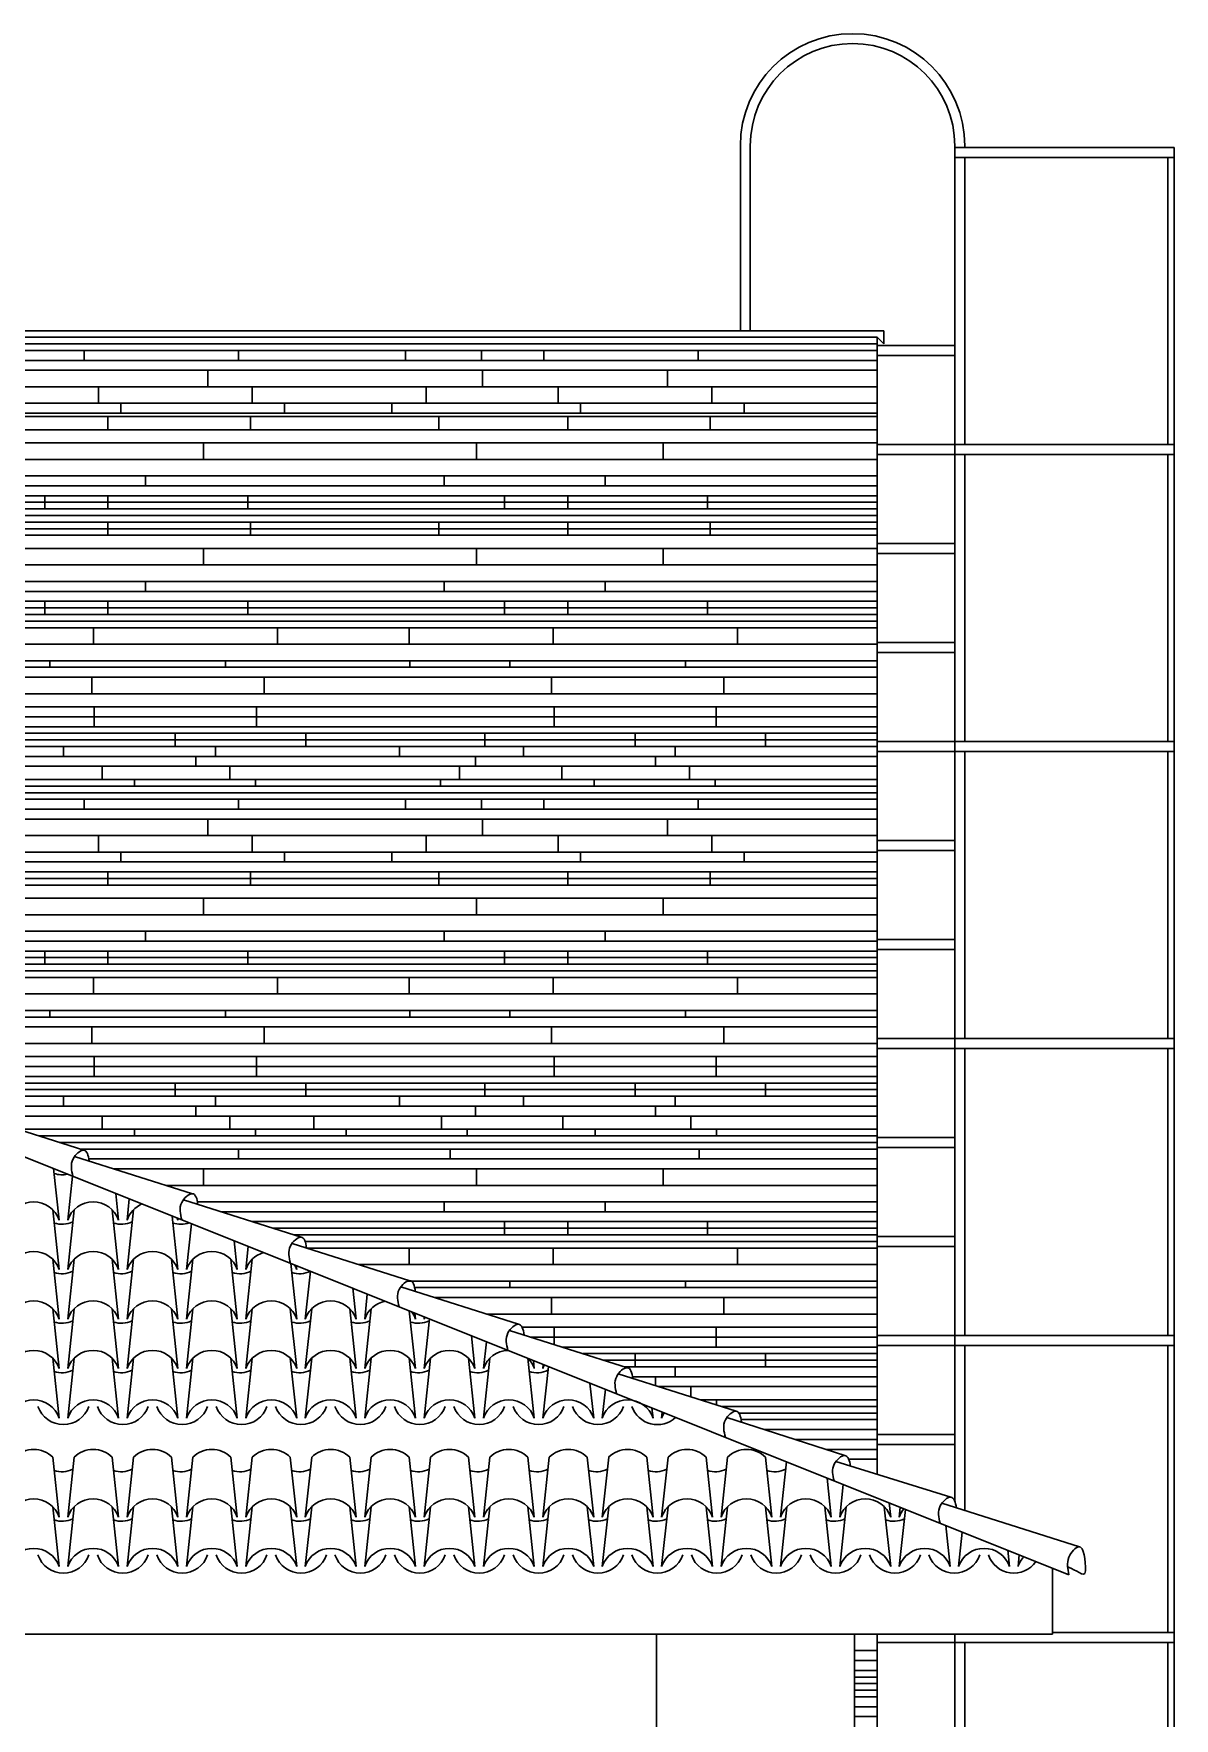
# Model space of a CAD drawing. Header units: millimetres. Extents: x -4228 to 27092, y -6721 to 984.
# Drawn here: x 25849 to 26195, y -2270 to -1760 of the extents above; entities that cross this region are included whole.
import ezdxf

# ---------------------------------------------------------------- set-up
doc = ezdxf.new("R2010")
doc.units = ezdxf.units.MM
doc.header["$LTSCALE"] = 50
for name, color, linetype in [('PAREDES3', 2, 'Continuous'), ('pedras', 2, 'Continuous'), ('PENA01', 3, 'Continuous'), ('PENA24', 24, 'Continuous'), ('PENA_01', 3, 'Continuous'), ('telhas', 3, 'Continuous')]:
    doc.layers.add(name, color=color, linetype=linetype)

msp = doc.modelspace()

# ---------------------------------------------------------------- linework, layer by layer
at = {"layer": 'PAREDES3', "color": 3, "linetype": 'Continuous', "lineweight": 30}
for p, q in [((25718.71, -1849.96), (26106.71, -1849.96)), ((25720.71, -1851.96), (26104.71, -1851.96)), ((26104.71, -1851.96), (26104.71, -2196.55)), ((26097.76, -2294.96), (26097.76, -2244.96)), ((26097.76, -2294.96), (26097.76, -2244.96)), ((26104.71, -2244.96), (26104.71, -2382.96))]:
    msp.add_line(p, q, dxfattribs=at)
at = {"layer": 'PAREDES3', "color": 7, "linetype": 'Continuous', "lineweight": 30}
for p, q in [((26157.76, -2244.96), (26157.76, -2224.96)), ((26157.76, -2244.96), (26157.76, -2226.96)), ((25552.76, -2244.96), (26157.76, -2244.96)), ((26037.76, -2244.96), (26037.76, -2882.46))]:
    msp.add_line(p, q, dxfattribs=at)
at = {"layer": 'pedras', "color": 53, "linetype": 'Continuous', "lineweight": 30}
for p, q in [((25720.71, -1851.96), (26104.71, -1851.96)), ((25720.71, -1853.96), (26104.71, -1853.96)), ((25720.71, -1855.96), (26104.71, -1855.96)), ((25864.33, -1858.96), (25864.33, -1855.96)), ((25911.1, -1858.96), (25911.1, -1855.96)), ((25961.77, -1858.96), (25961.77, -1855.96)), ((25984.77, -1858.96), (25984.77, -1855.96)), ((26003.64, -1858.96), (26003.64, -1855.96)), ((26050.42, -1858.96), (26050.42, -1855.96)), ((25720.71, -1858.96), (26104.71, -1858.96)), ((25720.71, -1861.96), (26104.71, -1861.96)), ((25901.8, -1866.96), (25901.8, -1861.96)), ((25985.03, -1866.96), (25985.03, -1861.96)), ((26041.11, -1866.96), (26041.11, -1861.96)), ((25720.71, -1866.96), (26104.71, -1866.96)), ((25868.72, -1871.96), (25868.72, -1866.96)), ((25915.24, -1871.96), (25915.24, -1866.96)), ((25967.98, -1871.96), (25967.98, -1866.96)), ((26008.03, -1871.96), (26008.03, -1866.96)), ((26054.55, -1871.96), (26054.55, -1866.96)), ((25720.71, -1871.96), (26104.71, -1871.96)), ((25875.44, -1874.96), (25875.44, -1871.96)), ((25925.06, -1874.96), (25925.06, -1871.96)), ((25957.64, -1874.96), (25957.64, -1871.96)), ((26014.75, -1874.96), (26014.75, -1871.96)), ((26064.37, -1874.96), (26064.37, -1871.96)), ((25720.71, -1874.96), (26104.71, -1874.96)), ((25720.71, -1875.96), (26104.71, -1875.96)), ((25871.56, -1879.96), (25871.56, -1875.96)), ((25914.72, -1879.96), (25914.72, -1875.96)), ((25971.85, -1879.96), (25971.85, -1875.96)), ((26010.88, -1879.96), (26010.88, -1875.96)), ((26054.03, -1879.96), (26054.03, -1875.96)), ((25720.71, -1879.96), (26104.71, -1879.96)), ((25720.71, -1883.96), (26104.71, -1883.96)), ((25900.51, -1888.96), (25900.51, -1883.96)), ((25983.22, -1888.96), (25983.22, -1883.96)), ((26039.82, -1888.96), (26039.82, -1883.96)), ((25720.71, -1888.96), (26104.71, -1888.96)), ((25720.71, -1893.96), (26104.71, -1893.96)), ((25720.71, -1896.96), (26104.71, -1896.96)), ((25882.94, -1896.96), (25882.94, -1893.96)), ((25973.4, -1896.96), (25973.4, -1893.96)), ((26022.25, -1896.96), (26022.25, -1893.96)), ((25720.71, -1899.96), (26104.71, -1899.96)), ((25720.71, -1901.96), (26104.71, -1901.96)), ((25720.71, -1903.96), (26104.71, -1903.96)), ((25852.44, -1903.96), (25852.44, -1899.96)), ((25871.56, -1903.96), (25871.56, -1899.96)), ((25913.95, -1903.96), (25913.95, -1899.96)), ((25991.75, -1903.96), (25991.75, -1899.96)), ((26010.88, -1903.96), (26010.88, -1899.96)), ((26053.26, -1903.96), (26053.26, -1899.96)), ((25720.71, -1905.96), (26104.71, -1905.96)), ((25720.71, -1907.96), (26104.71, -1907.96)), ((25720.71, -1907.96), (26104.71, -1907.96)), ((25871.56, -1911.96), (25871.56, -1907.96)), ((25914.72, -1911.96), (25914.72, -1907.96)), ((25971.85, -1911.96), (25971.85, -1907.96)), ((26010.88, -1911.96), (26010.88, -1907.96)), ((26054.03, -1911.96), (26054.03, -1907.96)), ((25720.71, -1909.96), (26104.71, -1909.96)), ((25720.71, -1911.96), (26104.71, -1911.96)), ((25720.71, -1915.96), (26104.71, -1915.96)), ((25900.51, -1920.96), (25900.51, -1915.96)), ((25983.22, -1920.96), (25983.22, -1915.96)), ((26039.82, -1920.96), (26039.82, -1915.96)), ((25720.71, -1920.96), (26104.71, -1920.96)), ((25720.71, -1925.96), (26104.71, -1925.96)), ((25720.71, -1928.96), (26104.71, -1928.96)), ((25882.94, -1928.96), (25882.94, -1925.96)), ((25973.4, -1928.96), (25973.4, -1925.96)), ((26022.25, -1928.96), (26022.25, -1925.96)), ((25720.71, -1931.96), (26104.71, -1931.96)), ((25720.71, -1933.96), (26104.71, -1933.96)), ((25852.44, -1935.96), (25852.44, -1931.96)), ((25871.56, -1935.96), (25871.56, -1931.96)), ((25913.95, -1935.96), (25913.95, -1931.96)), ((25991.75, -1935.96), (25991.75, -1931.96)), ((26010.88, -1935.96), (26010.88, -1931.96)), ((26053.26, -1935.96), (26053.26, -1931.96)), ((25720.71, -1935.96), (26104.71, -1935.96)), ((25720.71, -1937.96), (26104.71, -1937.96)), ((25720.71, -1939.96), (26104.71, -1939.96)), ((25720.71, -1944.96), (26104.71, -1944.96)), ((25867.17, -1944.96), (25867.17, -1939.96)), ((25922.99, -1944.96), (25922.99, -1939.96)), ((25962.81, -1944.96), (25962.81, -1939.96)), ((26006.48, -1944.96), (26006.48, -1939.96)), ((26062.3, -1944.96), (26062.3, -1939.96)), ((25720.71, -1949.96), (26104.71, -1949.96)), ((25853.99, -1951.96), (25853.99, -1949.96)), ((25907.23, -1951.96), (25907.23, -1949.96)), ((25963.06, -1951.96), (25963.06, -1949.96)), ((25993.3, -1951.96), (25993.3, -1949.96)), ((26046.54, -1951.96), (26046.54, -1949.96)), ((25720.71, -1951.96), (26104.71, -1951.96)), ((25720.71, -1954.96), (26104.71, -1954.96)), ((25866.65, -1959.96), (25866.65, -1954.96)), ((25918.86, -1959.96), (25918.86, -1954.96)), ((26005.97, -1959.96), (26005.97, -1954.96)), ((26058.17, -1959.96), (26058.17, -1954.96)), ((25720.71, -1959.96), (26104.71, -1959.96)), ((25720.71, -1963.96), (26104.71, -1963.96)), ((25867.43, -1969.96), (25867.43, -1963.96)), ((25916.53, -1969.96), (25916.53, -1963.96)), ((26006.74, -1969.96), (26006.74, -1963.96)), ((26055.84, -1969.96), (26055.84, -1963.96)), ((25720.71, -1966.96), (26104.71, -1966.96)), ((25720.71, -1969.96), (26104.71, -1969.96)), ((25720.71, -1971.96), (26104.71, -1971.96)), ((25720.71, -1973.96), (26104.71, -1973.96)), ((25891.98, -1975.96), (25891.98, -1971.96)), ((25931.52, -1975.96), (25931.52, -1971.96)), ((25985.81, -1975.96), (25985.81, -1971.96)), ((26031.29, -1975.96), (26031.29, -1971.96)), ((26070.83, -1975.96), (26070.83, -1971.96)), ((25720.71, -1975.96), (26104.71, -1975.96)), ((25720.71, -1978.96), (26104.71, -1978.96)), ((25858.13, -1978.96), (25858.13, -1975.96)), ((25898.18, -1981.96), (25898.18, -1978.96)), ((25904.13, -1978.96), (25904.13, -1975.96)), ((25959.96, -1978.96), (25959.96, -1975.96)), ((25982.96, -1981.96), (25982.96, -1978.96)), ((25997.44, -1978.96), (25997.44, -1975.96)), ((26037.49, -1981.96), (26037.49, -1978.96)), ((26043.44, -1978.96), (26043.44, -1975.96)), ((25720.71, -1981.96), (26104.71, -1981.96)), ((25869.76, -1985.96), (25869.76, -1981.96)), ((25908.52, -1985.96), (25908.52, -1981.96)), ((25978.05, -1985.96), (25978.05, -1981.96)), ((26009.07, -1985.96), (26009.07, -1981.96)), ((26047.83, -1985.96), (26047.83, -1981.96)), ((25720.71, -1985.96), (26104.71, -1985.96)), ((25720.71, -1987.96), (26104.71, -1987.96)), ((25720.71, -1989.96), (26104.71, -1989.96)), ((25879.58, -1987.96), (25879.58, -1985.96)), ((25916.27, -1987.96), (25916.27, -1985.96)), ((25972.37, -1987.96), (25972.37, -1985.96)), ((26018.89, -1987.96), (26018.89, -1985.96)), ((26055.59, -1987.96), (26055.59, -1985.96)), ((25720.71, -1991.96), (26104.71, -1991.96)), ((25720.71, -1994.96), (26104.71, -1994.96)), ((25864.33, -1994.96), (25864.33, -1991.96)), ((25911.1, -1994.96), (25911.1, -1991.96)), ((25961.77, -1994.96), (25961.77, -1991.96)), ((25984.77, -1994.96), (25984.77, -1991.96)), ((26003.64, -1994.96), (26003.64, -1991.96)), ((26050.42, -1994.96), (26050.42, -1991.96)), ((25720.71, -1997.96), (26104.71, -1997.96)), ((25901.8, -2002.96), (25901.8, -1997.96)), ((25985.03, -2002.96), (25985.03, -1997.96)), ((26041.11, -2002.96), (26041.11, -1997.96)), ((25720.71, -2002.96), (26104.71, -2002.96)), ((25868.72, -2007.96), (25868.72, -2002.96)), ((25915.24, -2007.96), (25915.24, -2002.96)), ((25967.98, -2007.96), (25967.98, -2002.96)), ((26008.03, -2007.96), (26008.03, -2002.96)), ((26054.55, -2007.96), (26054.55, -2002.96)), ((25720.71, -2007.96), (26104.71, -2007.96)), ((25720.71, -2010.96), (26104.71, -2010.96)), ((25875.44, -2010.96), (25875.44, -2007.96)), ((25925.06, -2010.96), (25925.06, -2007.96)), ((25957.64, -2010.96), (25957.64, -2007.96)), ((26014.75, -2010.96), (26014.75, -2007.96)), ((26064.37, -2010.96), (26064.37, -2007.96)), ((25720.71, -2013.96), (26104.71, -2013.96)), ((25720.71, -2015.96), (26104.71, -2015.96)), ((25871.56, -2017.96), (25871.56, -2013.96)), ((25914.72, -2017.96), (25914.72, -2013.96)), ((25971.85, -2017.96), (25971.85, -2013.96)), ((26010.88, -2017.96), (26010.88, -2013.96)), ((26054.03, -2017.96), (26054.03, -2013.96)), ((25720.71, -2017.96), (26104.71, -2017.96)), ((25720.71, -2021.96), (26104.71, -2021.96)), ((25900.51, -2026.96), (25900.51, -2021.96)), ((25983.22, -2026.96), (25983.22, -2021.96)), ((26039.82, -2026.96), (26039.82, -2021.96)), ((25720.71, -2026.96), (26104.71, -2026.96)), ((25720.71, -2031.96), (26104.71, -2031.96)), ((25720.71, -2034.96), (26104.71, -2034.96)), ((25882.94, -2034.96), (25882.94, -2031.96)), ((25973.4, -2034.96), (25973.4, -2031.96)), ((26022.25, -2034.96), (26022.25, -2031.96)), ((25720.71, -2037.96), (26104.71, -2037.96)), ((25720.71, -2039.96), (26104.71, -2039.96)), ((25720.96, -2041.96), (26104.71, -2041.96)), ((25852.44, -2041.96), (25852.44, -2037.96)), ((25871.56, -2041.96), (25871.56, -2037.96)), ((25913.95, -2041.96), (25913.95, -2037.96)), ((25991.75, -2041.96), (25991.75, -2037.96)), ((26010.88, -2041.96), (26010.88, -2037.96)), ((26053.26, -2041.96), (26053.26, -2037.96)), ((25727.27, -2043.96), (26104.71, -2043.96)), ((25733.12, -2045.96), (26104.71, -2045.96)), ((25867.17, -2050.96), (25867.17, -2045.96)), ((25922.99, -2050.96), (25922.99, -2045.96)), ((25962.81, -2050.96), (25962.81, -2045.96)), ((26006.48, -2050.96), (26006.48, -2045.96)), ((26062.3, -2050.96), (26062.3, -2045.96)), ((25740.71, -2050.96), (26104.71, -2050.96)), ((25756.5, -2055.96), (26104.71, -2055.96)), ((25853.99, -2057.96), (25853.99, -2055.96)), ((25907.23, -2057.96), (25907.23, -2055.96)), ((25963.06, -2057.96), (25963.06, -2055.96)), ((25993.3, -2057.96), (25993.3, -2055.96)), ((26046.54, -2057.96), (26046.54, -2055.96)), ((25762.81, -2057.96), (26104.71, -2057.96)), ((25766.85, -2060.96), (26104.71, -2060.96)), ((25866.65, -2065.96), (25866.65, -2060.96)), ((25918.86, -2065.96), (25918.86, -2060.96)), ((26005.97, -2065.96), (26005.97, -2060.96)), ((26058.17, -2065.96), (26058.17, -2060.96)), ((25779.41, -2065.96), (26104.71, -2065.96)), ((25792.04, -2069.96), (26104.71, -2069.96)), ((25867.43, -2075.96), (25867.43, -2069.96)), ((25916.53, -2075.96), (25916.53, -2069.96)), ((26006.74, -2075.96), (26006.74, -2069.96)), ((26055.84, -2075.96), (26055.84, -2069.96)), ((25799.43, -2072.96), (26104.71, -2072.96)), ((25802.32, -2075.96), (26104.71, -2075.96)), ((25808.63, -2077.96), (26104.71, -2077.96)), ((25814.95, -2079.96), (26104.71, -2079.96)), ((25821.26, -2081.96), (26104.71, -2081.96)), ((25858.13, -2084.96), (25858.13, -2081.96)), ((25891.98, -2081.96), (25891.98, -2077.96)), ((25904.13, -2084.96), (25904.13, -2081.96)), ((25931.52, -2081.96), (25931.52, -2077.96)), ((25959.96, -2084.96), (25959.96, -2081.96)), ((25985.81, -2081.96), (25985.81, -2077.96)), ((25997.44, -2084.96), (25997.44, -2081.96)), ((26031.29, -2081.96), (26031.29, -2077.96)), ((26043.44, -2084.96), (26043.44, -2081.96)), ((26070.83, -2081.96), (26070.83, -2077.96)), ((25830.73, -2084.96), (26104.71, -2084.96)), ((25898.18, -2087.96), (25898.18, -2084.96)), ((25982.96, -2087.96), (25982.96, -2084.96)), ((26037.49, -2087.96), (26037.49, -2084.96)), ((25832.86, -2087.96), (26104.71, -2087.96)), ((25844.17, -2091.96), (26104.71, -2091.96)), ((25869.76, -2091.96), (25869.76, -2087.96)), ((25879.58, -2093.96), (25879.58, -2091.96)), ((25908.52, -2091.96), (25908.52, -2087.96)), ((25916.27, -2093.96), (25916.27, -2091.96)), ((25933.91, -2091.96), (25933.91, -2087.96)), ((25943.73, -2093.96), (25943.73, -2091.96)), ((25972.68, -2091.96), (25972.68, -2087.96)), ((25980.43, -2093.96), (25980.43, -2091.96)), ((26009.41, -2091.96), (26009.41, -2087.96)), ((26019.23, -2093.96), (26019.23, -2091.96)), ((26048.17, -2091.96), (26048.17, -2087.96)), ((26055.93, -2093.96), (26055.93, -2091.96)), ((25850.49, -2093.96), (26104.71, -2093.96)), ((25856.8, -2095.96), (26104.71, -2095.96)), ((25863.11, -2097.96), (26104.71, -2097.96)), ((25911.1, -2100.96), (25911.1, -2097.96)), ((25975.26, -2100.96), (25975.26, -2097.96)), ((26050.76, -2100.96), (26050.76, -2097.96)), ((25865.78, -2100.96), (26104.71, -2100.96)), ((25873.4, -2103.96), (26104.71, -2103.96)), ((25900.51, -2108.96), (25900.51, -2103.96)), ((25983.22, -2108.96), (25983.22, -2103.96)), ((26039.82, -2108.96), (26039.82, -2103.96)), ((25889.18, -2108.96), (26104.71, -2108.96)), ((25898.7, -2113.96), (26104.71, -2113.96)), ((25905.78, -2116.96), (26104.71, -2116.96)), ((25973.4, -2116.96), (25973.4, -2113.96)), ((26022.25, -2116.96), (26022.25, -2113.96)), ((25915.25, -2119.96), (26104.71, -2119.96)), ((25921.56, -2121.96), (26104.71, -2121.96)), ((25991.75, -2123.96), (25991.75, -2119.96)), ((26010.88, -2123.96), (26010.88, -2119.96)), ((26053.26, -2123.96), (26053.26, -2119.96)), ((25927.88, -2123.96), (26104.71, -2123.96)), ((25931.34, -2125.96), (26104.71, -2125.96)), ((25931.85, -2127.96), (26104.71, -2127.96)), ((25962.81, -2132.96), (25962.81, -2127.96)), ((26006.48, -2132.96), (26006.48, -2127.96)), ((26062.3, -2132.96), (26062.3, -2127.96)), ((25947.63, -2132.96), (26104.71, -2132.96)), ((25962.4, -2137.96), (26104.71, -2137.96)), ((25993.3, -2139.96), (25993.3, -2137.96)), ((26046.54, -2139.96), (26046.54, -2137.96)), ((25964.52, -2139.96), (26104.71, -2139.96)), ((25970.54, -2142.96), (26104.71, -2142.96)), ((26005.97, -2147.96), (26005.97, -2142.96)), ((26058.17, -2147.96), (26058.17, -2142.96)), ((25986.33, -2147.96), (26104.71, -2147.96)), ((25997.08, -2151.96), (26104.71, -2151.96)), ((26006.74, -2157.17), (26006.74, -2151.96)), ((26055.84, -2157.96), (26055.84, -2151.96)), ((25999.77, -2154.96), (26104.71, -2154.96)), ((26009.24, -2157.96), (26104.71, -2157.96)), ((26015.55, -2159.96), (26104.71, -2159.96)), ((26021.87, -2161.96), (26104.71, -2161.96)), ((26028.18, -2163.96), (26104.71, -2163.96)), ((26031.29, -2163.96), (26031.29, -2159.96)), ((26043.44, -2166.96), (26043.44, -2163.96)), ((26070.83, -2163.96), (26070.83, -2159.96)), ((26030.53, -2166.96), (26104.71, -2166.96)), ((26037.49, -2169.66), (26037.49, -2166.96)), ((26038.46, -2169.96), (26104.71, -2169.96)), ((26048.17, -2173.04), (26048.17, -2169.96)), ((26051.09, -2173.96), (26104.71, -2173.96)), ((26055.93, -2175.49), (26055.93, -2173.96)), ((26057.41, -2175.96), (26104.71, -2175.96)), ((26062.77, -2177.96), (26104.71, -2177.96)), ((26063.45, -2179.96), (26104.71, -2179.96)), ((26070.61, -2182.96), (26104.71, -2182.96)), ((26079.88, -2185.96), (26104.71, -2185.96)), ((26089.16, -2188.96), (26104.71, -2188.96)), ((26096.08, -2191.96), (26104.71, -2191.96)), ((26097.76, -2249.96), (26104.71, -2249.96)), ((26097.76, -2252.96), (26104.71, -2252.96)), ((26097.76, -2255.96), (26104.71, -2255.96)), ((26097.76, -2257.96), (26104.71, -2257.96)), ((26097.76, -2259.96), (26104.71, -2259.96)), ((26097.76, -2261.96), (26104.71, -2261.96)), ((26097.76, -2263.96), (26104.71, -2263.96)), ((26097.76, -2266.96), (26104.71, -2266.96)), ((26097.76, -2269.96), (26104.71, -2269.96))]:
    msp.add_line(p, q, dxfattribs=at)
at = {"layer": 'PENA01', "color": 3, "linetype": 'Continuous', "lineweight": 30}
for p, q in [((26104.71, -1851.96), (26104.71, -2196.55)), ((26104.71, -2244.96), (26104.71, -2382.96))]:
    msp.add_line(p, q, dxfattribs=at)
at = {"layer": 'PENA24', "color": 3, "linetype": 'Continuous', "lineweight": 30}
msp.add_line((26162.76, -2226.96), (25710.26, -2045.96), dxfattribs=at)
at = {"layer": 'PENA24', "color": 3, "lineweight": 30}
for p, q in [((26162.76, -2226.96), (25767.76, -2068.96)), ((25855.09, -2103.9), (25856.76, -2119.46)), ((25860.78, -2106.17), (25859.36, -2119.46)), ((25873.9, -2111.42), (25874.76, -2119.46)), ((25878.04, -2113.08), (25877.36, -2119.46)), ((25854.82, -2116.35), (25856.76, -2134.46)), ((25861.3, -2116.35), (25859.36, -2134.46)), ((25872.82, -2116.35), (25874.76, -2134.46)), ((25879.3, -2116.35), (25877.36, -2134.46)), ((25891.03, -2118.27), (25892.76, -2134.46)), ((25892.7, -2118.94), (25892.76, -2119.46)), ((25896.84, -2120.6), (25895.36, -2134.46)), ((25909.83, -2125.79), (25910.76, -2134.46)), ((25914.1, -2127.5), (25913.36, -2134.46)), ((25854.82, -2131.35), (25856.76, -2149.46)), ((25861.3, -2131.35), (25859.36, -2149.46)), ((25872.82, -2131.35), (25874.76, -2149.46)), ((25879.3, -2131.35), (25877.36, -2149.46)), ((25890.82, -2131.35), (25892.76, -2149.46)), ((25897.3, -2131.35), (25895.36, -2149.46)), ((25908.82, -2131.35), (25910.76, -2149.46)), ((25915.3, -2131.35), (25913.36, -2149.46)), ((25926.96, -2132.64), (25928.76, -2149.46)), ((25928.64, -2133.31), (25928.76, -2134.46)), ((25931.36, -2134.4), (25931.36, -2134.46)), ((25932.9, -2135.01), (25931.36, -2149.46)), ((25945.76, -2140.16), (25946.76, -2149.46)), ((25950.16, -2141.93), (25949.36, -2149.46)), ((25854.82, -2146.35), (25856.76, -2164.46)), ((25861.3, -2146.35), (25859.36, -2164.46)), ((25872.82, -2146.35), (25874.76, -2164.46)), ((25879.3, -2146.35), (25877.36, -2164.46)), ((25890.82, -2146.35), (25892.76, -2164.46)), ((25897.3, -2146.35), (25895.36, -2164.46)), ((25908.82, -2146.35), (25910.76, -2164.46)), ((25915.3, -2146.35), (25913.36, -2164.46)), ((25926.82, -2146.35), (25928.76, -2164.46)), ((25933.3, -2146.35), (25931.36, -2164.46)), ((25944.82, -2146.35), (25946.76, -2164.46)), ((25951.3, -2146.35), (25949.36, -2164.46)), ((25962.89, -2147.02), (25964.76, -2164.46)), ((25964.57, -2147.69), (25964.76, -2149.46)), ((25967.43, -2148.83), (25967.36, -2149.46)), ((25968.96, -2149.45), (25967.36, -2164.46)), ((25981.7, -2154.54), (25982.76, -2164.46)), ((25986.23, -2156.35), (25985.36, -2164.46)), ((25854.82, -2161.35), (25856.76, -2179.46)), ((25861.3, -2161.35), (25859.36, -2179.46)), ((25872.82, -2161.35), (25874.76, -2179.46)), ((25879.3, -2161.35), (25877.36, -2179.46)), ((25890.82, -2161.35), (25892.76, -2179.46)), ((25897.3, -2161.35), (25895.36, -2179.46)), ((25908.82, -2161.35), (25910.76, -2179.46)), ((25915.3, -2161.35), (25913.36, -2179.46)), ((25926.82, -2161.35), (25928.76, -2179.46)), ((25933.3, -2161.35), (25931.36, -2179.46)), ((25944.82, -2161.35), (25946.76, -2179.46)), ((25951.3, -2161.35), (25949.36, -2179.46)), ((25962.82, -2161.35), (25964.76, -2179.46)), ((25969.3, -2161.35), (25967.36, -2179.46)), ((25980.82, -2161.35), (25982.76, -2179.46)), ((25987.3, -2161.35), (25985.36, -2179.46)), ((25998.82, -2161.35), (26000.76, -2179.46)), ((26000.5, -2162.06), (26000.76, -2164.46)), ((26003.49, -2163.25), (26003.36, -2164.46)), ((26005.03, -2163.87), (26003.36, -2179.46)), ((26017.63, -2168.91), (26018.76, -2179.46)), ((26022.29, -2170.77), (26021.36, -2179.46)), ((26036.43, -2176.43), (26036.76, -2179.46)), ((26039.55, -2177.68), (26039.36, -2179.46)), ((25854.82, -2191.35), (25856.76, -2209.46)), ((25861.3, -2191.35), (25859.36, -2209.46)), ((25872.82, -2191.35), (25874.76, -2209.46)), ((25879.3, -2191.35), (25877.36, -2209.46)), ((25890.82, -2191.35), (25892.76, -2209.46)), ((25897.3, -2191.35), (25895.36, -2209.46)), ((25908.82, -2191.35), (25910.76, -2209.46)), ((25915.3, -2191.35), (25913.36, -2209.46)), ((25926.82, -2191.35), (25928.76, -2209.46)), ((25933.3, -2191.35), (25931.36, -2209.46)), ((25944.82, -2191.35), (25946.76, -2209.46)), ((25951.3, -2191.35), (25949.36, -2209.46)), ((25962.82, -2191.35), (25964.76, -2209.46)), ((25969.3, -2191.35), (25967.36, -2209.46)), ((25980.82, -2191.35), (25982.76, -2209.46)), ((25987.3, -2191.35), (25985.36, -2209.46)), ((25998.82, -2191.35), (26000.76, -2209.46)), ((26005.3, -2191.35), (26003.36, -2209.46)), ((26016.82, -2191.35), (26018.76, -2209.46)), ((26023.3, -2191.35), (26021.36, -2209.46)), ((26034.82, -2191.35), (26036.76, -2209.46)), ((26041.3, -2191.35), (26039.36, -2209.46)), ((26052.82, -2191.35), (26054.76, -2209.46)), ((26059.3, -2191.35), (26057.36, -2209.46)), ((26070.82, -2191.35), (26072.76, -2209.46)), ((26077.15, -2192.72), (26075.36, -2209.46)), ((26089.5, -2197.66), (26090.76, -2209.46)), ((26094.41, -2199.62), (26093.36, -2209.46)), ((26108.3, -2205.18), (26108.76, -2209.46)), ((25854.82, -2206.35), (25856.76, -2224.46)), ((25861.3, -2206.35), (25859.36, -2224.46)), ((25872.82, -2206.35), (25874.76, -2224.46)), ((25879.3, -2206.35), (25877.36, -2224.46)), ((25890.82, -2206.35), (25892.76, -2224.46)), ((25897.3, -2206.35), (25895.36, -2224.46)), ((25908.82, -2206.35), (25910.76, -2224.46)), ((25915.3, -2206.35), (25913.36, -2224.46)), ((25926.82, -2206.35), (25928.76, -2224.46)), ((25933.3, -2206.35), (25931.36, -2224.46)), ((25944.82, -2206.35), (25946.76, -2224.46)), ((25951.3, -2206.35), (25949.36, -2224.46)), ((25962.82, -2206.35), (25964.76, -2224.46)), ((25969.3, -2206.35), (25967.36, -2224.46)), ((25980.82, -2206.35), (25982.76, -2224.46)), ((25987.3, -2206.35), (25985.36, -2224.46)), ((25998.82, -2206.35), (26000.76, -2224.46)), ((26005.3, -2206.35), (26003.36, -2224.46)), ((26016.82, -2206.35), (26018.76, -2224.46)), ((26023.3, -2206.35), (26021.36, -2224.46)), ((26034.82, -2206.35), (26036.76, -2224.46)), ((26041.3, -2206.35), (26039.36, -2224.46)), ((26052.82, -2206.35), (26054.76, -2224.46)), ((26059.3, -2206.35), (26057.36, -2224.46)), ((26070.82, -2206.35), (26072.76, -2224.46)), ((26077.3, -2206.35), (26075.36, -2224.46)), ((26088.82, -2206.35), (26090.76, -2224.46)), ((26095.3, -2206.35), (26093.36, -2224.46)), ((26106.82, -2206.35), (26108.76, -2224.46)), ((26111.67, -2206.53), (26111.36, -2209.46)), ((26113.21, -2207.14), (26111.36, -2224.46)), ((26125.43, -2212.03), (26126.76, -2224.46)), ((26130.47, -2214.05), (26129.36, -2224.46)), ((26144.23, -2219.55), (26144.76, -2224.46)), ((26147.73, -2220.95), (26147.36, -2224.46))]:
    msp.add_line(p, q, dxfattribs=at)
for centre, radius, start, end in [((25857.63, -2098.32), 7.44, 251.3114, 282.8662), ((25849.06, -2122.1), 8.14, 18.9246, 161.0754), ((25867.06, -2122.1), 8.14, 18.9246, 161.0754), ((25885.06, -2122.1), 8.14, 113.0064, 161.0754), ((25857.63, -2113.32), 7.44, 251.3114, 296.0766), ((25875.63, -2113.32), 7.44, 251.3114, 296.0766), ((25893.63, -2113.32), 7.44, 251.3114, 289.8167), ((25893.63, -2113.32), 7.44, 251.3114, 289.8167), ((25885.06, -2122.1), 8.14, 18.9246, 23.3908), ((25849.06, -2137.1), 8.14, 18.9246, 161.0754), ((25867.06, -2137.1), 8.14, 18.9246, 161.0754), ((25885.06, -2137.1), 8.14, 18.9246, 161.0754), ((25903.06, -2137.1), 8.14, 18.9246, 161.0754), ((25921.06, -2137.1), 8.14, 107.1287, 161.0754), ((25921.06, -2137.1), 8.14, 18.9246, 29.2685), ((25857.63, -2128.32), 7.44, 251.3114, 296.0766), ((25875.63, -2128.32), 7.44, 251.3114, 296.0766), ((25893.63, -2128.32), 7.44, 251.3114, 296.0766), ((25893.63, -2128.32), 7.44, 251.3114, 296.0766), ((25911.63, -2128.32), 7.44, 251.3114, 296.0766), ((25911.63, -2128.32), 7.44, 251.3114, 296.0766), ((25929.63, -2128.32), 7.44, 251.3114, 296.0766), ((25929.63, -2128.32), 7.44, 251.3114, 296.0766), ((25939.06, -2137.1), 8.14, 160.6828, 161.0754), ((25849.06, -2152.1), 8.14, 18.9246, 161.0754), ((25867.06, -2152.1), 8.14, 18.9246, 161.0754), ((25885.06, -2152.1), 8.14, 18.9246, 161.0754), ((25903.06, -2152.1), 8.14, 18.9246, 161.0754), ((25921.06, -2152.1), 8.14, 18.9246, 161.0754), ((25939.06, -2152.1), 8.14, 18.9246, 161.0754), ((25957.06, -2152.1), 8.14, 100.3816, 161.0754), ((25957.06, -2152.1), 8.14, 18.9246, 36.0156), ((25975.06, -2152.1), 8.14, 156.7607, 161.0754), ((25857.63, -2143.32), 7.44, 251.3114, 296.0766), ((25875.63, -2143.32), 7.44, 251.3114, 296.0766), ((25893.63, -2143.32), 7.44, 251.3114, 296.0766), ((25893.63, -2143.32), 7.44, 251.3114, 296.0766), ((25911.63, -2143.32), 7.44, 251.3114, 296.0766), ((25911.63, -2143.32), 7.44, 251.3114, 296.0766), ((25929.63, -2143.32), 7.44, 251.3114, 296.0766), ((25929.63, -2143.32), 7.44, 251.3114, 296.0766), ((25947.63, -2143.32), 7.44, 251.3114, 296.0766), ((25947.63, -2143.32), 7.44, 251.3114, 296.0766), ((25965.63, -2143.32), 7.44, 251.3114, 296.0766), ((25965.63, -2143.32), 7.44, 251.3114, 296.0766), ((25849.06, -2167.1), 8.14, 18.9246, 161.0754), ((25867.06, -2167.1), 8.14, 18.9246, 161.0754), ((25885.06, -2167.1), 8.14, 18.9246, 161.0754), ((25903.06, -2167.1), 8.14, 18.9246, 161.0754), ((25921.06, -2167.1), 8.14, 18.9246, 161.0754), ((25939.06, -2167.1), 8.14, 18.9246, 161.0754), ((25957.06, -2167.1), 8.14, 18.9246, 161.0754), ((25975.06, -2167.1), 8.14, 18.9246, 161.0754), ((25993.06, -2167.1), 8.14, 92.0228, 161.0754), ((25993.06, -2167.1), 8.14, 18.9246, 44.9328), ((26011.06, -2167.1), 8.14, 152.8318, 161.0754), ((25857.63, -2158.32), 7.44, 251.3114, 296.0766), ((25875.63, -2158.32), 7.44, 251.3114, 296.0766), ((25893.63, -2158.32), 7.44, 251.3114, 296.0766), ((25893.63, -2158.32), 7.44, 251.3114, 296.0766), ((25911.63, -2158.32), 7.44, 251.3114, 296.0766), ((25911.63, -2158.32), 7.44, 251.3114, 296.0766), ((25929.63, -2158.32), 7.44, 251.3114, 296.0766), ((25929.63, -2158.32), 7.44, 251.3114, 296.0766), ((25947.63, -2158.32), 7.44, 251.3114, 296.0766), ((25947.63, -2158.32), 7.44, 251.3114, 296.0766), ((25965.63, -2158.32), 7.44, 251.3114, 296.0766), ((25965.63, -2158.32), 7.44, 251.3114, 296.0766), ((25983.63, -2158.32), 7.44, 251.3114, 296.0766), ((25983.63, -2158.32), 7.44, 251.3114, 296.0766), ((26001.63, -2158.32), 7.44, 251.3114, 296.0766), ((25849.06, -2182.1), 8.14, 18.9246, 161.0754), ((25867.06, -2182.1), 8.14, 18.9246, 161.0754), ((25885.06, -2182.1), 8.14, 18.9246, 161.0754), ((25903.06, -2182.1), 8.14, 18.9246, 161.0754), ((25921.06, -2182.1), 8.14, 18.9246, 161.0754), ((25939.06, -2182.1), 8.14, 18.9246, 161.0754), ((25957.06, -2182.1), 8.14, 18.9246, 161.0754), ((25975.06, -2182.1), 8.14, 18.9246, 161.0754), ((25993.06, -2182.1), 8.14, 18.9246, 161.0754), ((26011.06, -2182.1), 8.14, 18.9246, 161.0754), ((26029.06, -2182.1), 8.14, 18.9246, 161.0754), ((25858.06, -2173.32), 8.14, 198.9246, 341.0754), ((25876.06, -2173.32), 8.14, 198.9246, 341.0754), ((25894.06, -2173.32), 8.14, 198.9246, 341.0754), ((25912.06, -2173.32), 8.14, 198.9246, 341.0754), ((25930.06, -2173.32), 8.14, 198.9246, 341.0754), ((25948.06, -2173.32), 8.14, 198.9246, 341.0754), ((25966.06, -2173.32), 8.14, 198.9246, 341.0754), ((25984.06, -2173.32), 8.14, 198.9246, 341.0754), ((26002.06, -2173.32), 8.14, 198.9246, 341.0754), ((26020.06, -2173.32), 8.14, 198.9246, 341.0754), ((26038.06, -2173.32), 8.14, 198.9246, 312.8022), ((26047.06, -2182.1), 8.14, 148.8773, 161.0754), ((25849.06, -2197.1), 8.14, 44.9328, 135.0672), ((25867.06, -2197.1), 8.14, 44.9328, 135.0672), ((25885.06, -2197.1), 8.14, 44.9328, 135.0672), ((25903.06, -2197.1), 8.14, 44.9328, 135.0672), ((25921.06, -2197.1), 8.14, 44.9328, 135.0672), ((25939.06, -2197.1), 8.14, 44.9328, 135.0672), ((25957.06, -2197.1), 8.14, 44.9328, 135.0672), ((25975.06, -2197.1), 8.14, 44.9328, 135.0672), ((25993.06, -2197.1), 8.14, 44.9328, 135.0672), ((26011.06, -2197.1), 8.14, 44.9328, 135.0672), ((26029.06, -2197.1), 8.14, 44.9328, 135.0672), ((26047.06, -2197.1), 8.14, 44.9328, 135.0672), ((26065.06, -2197.1), 8.14, 44.9328, 135.0672), ((25857.63, -2188.32), 7.44, 251.3114, 296.0766), ((25875.63, -2188.32), 7.44, 251.3114, 296.0766), ((25893.63, -2188.32), 7.44, 251.3114, 296.0766), ((25911.63, -2188.32), 7.44, 251.3114, 296.0766), ((25929.63, -2188.32), 7.44, 251.3114, 296.0766), ((25929.63, -2188.32), 7.44, 251.3114, 296.0766), ((25947.63, -2188.32), 7.44, 251.3114, 296.0766), ((25965.63, -2188.32), 7.44, 251.3114, 296.0766), ((25983.63, -2188.32), 7.44, 251.3114, 296.0766), ((26001.63, -2188.32), 7.44, 251.3114, 296.0766), ((26019.63, -2188.32), 7.44, 251.3114, 296.0766), ((26019.63, -2188.32), 7.44, 251.3114, 296.0766), ((26037.63, -2188.32), 7.44, 251.3114, 296.0766), ((26055.63, -2188.32), 7.44, 251.3114, 296.0766), ((26073.63, -2188.32), 7.44, 251.3114, 296.0766), ((25849.06, -2212.1), 8.14, 18.9246, 161.0754), ((25867.06, -2212.1), 8.14, 18.9246, 161.0754), ((25885.06, -2212.1), 8.14, 18.9246, 161.0754), ((25903.06, -2212.1), 8.14, 18.9246, 161.0754), ((25921.06, -2212.1), 8.14, 18.9246, 161.0754), ((25939.06, -2212.1), 8.14, 18.9246, 161.0754), ((25957.06, -2212.1), 8.14, 18.9246, 161.0754), ((25975.06, -2212.1), 8.14, 18.9246, 161.0754), ((25993.06, -2212.1), 8.14, 18.9246, 161.0754), ((26011.06, -2212.1), 8.14, 18.9246, 161.0754), ((26029.06, -2212.1), 8.14, 18.9246, 161.0754), ((26047.06, -2212.1), 8.14, 18.9246, 161.0754), ((26065.06, -2212.1), 8.14, 18.9246, 161.0754), ((26083.06, -2212.1), 8.14, 18.9246, 161.0754), ((26101.06, -2212.1), 8.14, 18.9246, 161.0754), ((25857.63, -2203.32), 7.44, 251.3114, 296.0766), ((25875.63, -2203.32), 7.44, 251.3114, 296.0766), ((25893.63, -2203.32), 7.44, 251.3114, 296.0766), ((25893.63, -2203.32), 7.44, 251.3114, 296.0766), ((25911.63, -2203.32), 7.44, 251.3114, 296.0766), ((25911.63, -2203.32), 7.44, 251.3114, 296.0766), ((25929.63, -2203.32), 7.44, 251.3114, 296.0766), ((25929.63, -2203.32), 7.44, 251.3114, 296.0766), ((25947.63, -2203.32), 7.44, 251.3114, 296.0766), ((25947.63, -2203.32), 7.44, 251.3114, 296.0766), ((25965.63, -2203.32), 7.44, 251.3114, 296.0766), ((25965.63, -2203.32), 7.44, 251.3114, 296.0766), ((25983.63, -2203.32), 7.44, 251.3114, 296.0766), ((25983.63, -2203.32), 7.44, 251.3114, 296.0766), ((26001.63, -2203.32), 7.44, 251.3114, 296.0766), ((26019.63, -2203.32), 7.44, 251.3114, 296.0766), ((26037.63, -2203.32), 7.44, 251.3114, 296.0766), ((26055.63, -2203.32), 7.44, 251.3114, 296.0766), ((26073.63, -2203.32), 7.44, 251.3114, 296.0766), ((26091.63, -2203.32), 7.44, 251.3114, 296.0766), ((26109.63, -2203.32), 7.44, 251.3114, 296.0766), ((26119.06, -2212.1), 8.14, 140.8103, 161.0754), ((25849.06, -2227.1), 8.14, 18.9246, 161.0754), ((25867.06, -2227.1), 8.14, 18.9246, 161.0754), ((25885.06, -2227.1), 8.14, 18.9246, 161.0754), ((25903.06, -2227.1), 8.14, 18.9246, 161.0754), ((25921.06, -2227.1), 8.14, 18.9246, 161.0754), ((25939.06, -2227.1), 8.14, 18.9246, 161.0754), ((25957.06, -2227.1), 8.14, 18.9246, 161.0754), ((25975.06, -2227.1), 8.14, 18.9246, 161.0754), ((25993.06, -2227.1), 8.14, 18.9246, 161.0754), ((26011.06, -2227.1), 8.14, 18.9246, 161.0754), ((26029.06, -2227.1), 8.14, 18.9246, 161.0754), ((26047.06, -2227.1), 8.14, 18.9246, 161.0754), ((26065.06, -2227.1), 8.14, 18.9246, 161.0754), ((26083.06, -2227.1), 8.14, 18.9246, 161.0754), ((26101.06, -2227.1), 8.14, 18.9246, 161.0754), ((26119.06, -2227.1), 8.14, 18.9246, 161.0754), ((26137.06, -2227.1), 8.14, 18.9246, 161.0754), ((25858.06, -2218.32), 8.14, 198.9246, 341.0754), ((25876.06, -2218.32), 8.14, 198.9246, 341.0754), ((25894.06, -2218.32), 8.14, 198.9246, 341.0754), ((25912.06, -2218.32), 8.14, 198.9246, 341.0754), ((25930.06, -2218.32), 8.14, 198.9246, 341.0754), ((25948.06, -2218.32), 8.14, 198.9246, 341.0754), ((25966.06, -2218.32), 8.14, 198.9246, 341.0754), ((25984.06, -2218.32), 8.14, 198.9246, 341.0754), ((26002.06, -2218.32), 8.14, 198.9246, 341.0754), ((26020.06, -2218.32), 8.14, 198.9246, 341.0754), ((26038.06, -2218.32), 8.14, 198.9246, 341.0754), ((26056.06, -2218.32), 8.14, 198.9246, 341.0754), ((26074.06, -2218.32), 8.14, 198.9246, 341.0754), ((26092.06, -2218.32), 8.14, 198.9246, 341.0754), ((26110.06, -2218.32), 8.14, 198.9246, 341.0754), ((26128.06, -2218.32), 8.14, 198.9246, 341.0754), ((26146.06, -2218.32), 8.14, 198.9246, 325.2801), ((26155.06, -2227.1), 8.14, 136.6504, 161.0754)]:
    msp.add_arc(centre, radius, start, end, dxfattribs=at)
at = {"layer": 'PENA_01', "color": 3, "linetype": 'Continuous', "lineweight": 30}
for p, q in [((26063.21, -1793.96), (26063.21, -1849.96)), ((26066.21, -1793.96), (26066.21, -1849.96)), ((26106.71, -1853.96), (26104.71, -1851.96)), ((26106.71, -1849.96), (26106.71, -1853.96))]:
    msp.add_line(p, q, dxfattribs=at)
at = {"layer": 'PENA_01', "linetype": 'Continuous', "lineweight": 30}
for p, q in [((26128.21, -1793.96), (26128.21, -2204.66)), ((26194.71, -1794.46), (26128.21, -1794.46)), ((26131.21, -1793.96), (26131.21, -1794.46)), ((26194.71, -1794.46), (26194.71, -2607.46)), ((26194.71, -1797.46), (26128.21, -1797.46)), ((26131.21, -1797.46), (26131.21, -1884.46)), ((26192.71, -1797.46), (26192.71, -1884.46)), ((26106.71, -1853.96), (26104.71, -1851.96)), ((26106.71, -1853.96), (26104.71, -1851.96)), ((26106.71, -1853.96), (26104.71, -1851.96)), ((26106.71, -1849.96), (26106.71, -1853.96)), ((26106.71, -1849.96), (26106.71, -1853.96)), ((26106.71, -1849.96), (26106.71, -1853.96)), ((26128.21, -1854.46), (26104.71, -1854.46)), ((26128.21, -1857.46), (26104.71, -1857.46)), ((26194.71, -1884.46), (26104.71, -1884.46)), ((26194.71, -1887.46), (26104.71, -1887.46)), ((26131.21, -1887.46), (26131.21, -1974.46)), ((26192.71, -1887.46), (26192.71, -1974.46)), ((26128.21, -1914.46), (26104.71, -1914.46)), ((26128.21, -1917.46), (26104.71, -1917.46)), ((26128.21, -1944.46), (26104.71, -1944.46)), ((26128.21, -1947.46), (26104.71, -1947.46)), ((26194.71, -1974.46), (26104.71, -1974.46)), ((26194.71, -1977.46), (26104.71, -1977.46)), ((26131.21, -1977.46), (26131.21, -2064.46)), ((26192.71, -1977.46), (26192.71, -2064.46)), ((26128.21, -2004.46), (26104.71, -2004.46)), ((26128.21, -2007.46), (26104.71, -2007.46)), ((26128.21, -2034.46), (26104.71, -2034.46)), ((26128.21, -2037.46), (26104.71, -2037.46)), ((26194.71, -2064.46), (26104.71, -2064.46)), ((26194.71, -2067.46), (26104.71, -2067.46)), ((26131.21, -2067.46), (26131.21, -2154.46)), ((26192.71, -2067.46), (26192.71, -2154.46)), ((26128.21, -2094.46), (26104.71, -2094.46)), ((26128.21, -2097.46), (26104.71, -2097.46)), ((26128.21, -2124.46), (26104.71, -2124.46)), ((26128.21, -2127.46), (26104.71, -2127.46)), ((26194.71, -2154.46), (26104.71, -2154.46)), ((26194.71, -2157.46), (26104.71, -2157.46)), ((26131.21, -2157.46), (26131.21, -2207.5)), ((26192.71, -2157.46), (26192.71, -2244.46)), ((26128.21, -2184.46), (26104.71, -2184.46)), ((26128.21, -2187.46), (26104.71, -2187.46)), ((26128.21, -2244.96), (26128.21, -2607.46)), ((26194.71, -2244.46), (26157.76, -2244.46)), ((26194.71, -2247.46), (26104.71, -2247.46)), ((26131.21, -2247.46), (26131.21, -2334.46)), ((26192.71, -2247.46), (26192.71, -2334.46))]:
    msp.add_line(p, q, dxfattribs=at)
at = {"layer": 'PENA_01', "color": 3, "linetype": 'Continuous', "lineweight": 30}
for radius in [34, 31]:
    msp.add_arc((26097.21, -1793.96), radius, 0, 180, dxfattribs=at)
at = {"layer": 'telhas', "linetype": 'Continuous', "lineweight": 30}
for p, q in [((25864.23, -2098.32), (25828.51, -2087)), ((25897.18, -2111.5), (25861.46, -2100.18)), ((25930.13, -2124.67), (25894.41, -2113.36)), ((25963.08, -2137.85), (25927.35, -2126.54)), ((25996.02, -2151.03), (25960.3, -2139.72)), ((26028.97, -2164.21), (25993.25, -2152.9)), ((26061.92, -2177.39), (26026.2, -2166.08)), ((26094.84, -2190.8), (26059.15, -2179.26)), ((26126.94, -2203.43), (26092.15, -2192.67)), ((26166, -2218.49), (26124.25, -2205.3))]:
    msp.add_line(p, q, dxfattribs=at)
for points, knots in [([(25860.97, -2106.25), (25860.53, -2104.46), (25859.76, -2101.29), (25864.71, -2096.91), (25865.67, -2099.84), (25865.87, -2101.62)], [0.007169, 0.007169, 0.007169, 0.007169, 5.320129, 9.426957, 13.705467, 13.705467, 13.705467, 13.705467]), ([(25893.92, -2119.43), (25893.48, -2117.64), (25892.71, -2114.47), (25897.65, -2110.09), (25898.61, -2113.02), (25898.82, -2114.8)], [0.007169, 0.007169, 0.007169, 0.007169, 5.320129, 9.426957, 13.705467, 13.705467, 13.705467, 13.705467]), ([(25926.87, -2132.61), (25926.43, -2130.82), (25925.66, -2127.65), (25930.6, -2123.27), (25931.56, -2126.19), (25931.76, -2127.98)], [0.007169, 0.007169, 0.007169, 0.007169, 5.320129, 9.426957, 13.705467, 13.705467, 13.705467, 13.705467]), ([(25959.81, -2145.78), (25959.38, -2144), (25958.6, -2140.83), (25963.55, -2136.45), (25964.51, -2139.37), (25964.71, -2141.16)], [0.007169, 0.007169, 0.007169, 0.007169, 5.320129, 9.426957, 13.705467, 13.705467, 13.705467, 13.705467]), ([(25992.76, -2158.96), (25992.32, -2157.18), (25991.55, -2154.01), (25996.5, -2149.63), (25997.46, -2152.55), (25997.66, -2154.34)], [0.007169, 0.007169, 0.007169, 0.007169, 5.320129, 9.426957, 13.705467, 13.705467, 13.705467, 13.705467]), ([(26025.71, -2172.14), (26025.27, -2170.36), (26024.5, -2167.19), (26029.45, -2162.81), (26030.41, -2165.73), (26030.61, -2167.52)], [0.007169, 0.007169, 0.007169, 0.007169, 5.320129, 9.426957, 13.705467, 13.705467, 13.705467, 13.705467]), ([(26058.66, -2185.32), (26058.22, -2183.53), (26057.45, -2180.36), (26062.39, -2175.99), (26063.35, -2178.91), (26063.56, -2180.69)], [0.007169, 0.007169, 0.007169, 0.007169, 5.320129, 9.426957, 13.705467, 13.705467, 13.705467, 13.705467]), ([(26091.61, -2198.5), (26091.19, -2196.79), (26090.54, -2193.7), (26095.4, -2189.4), (26096.36, -2192.33), (26096.56, -2194.11)], [0.240459, 0.240459, 0.240459, 0.240459, 5.320129, 9.426957, 13.705467, 13.705467, 13.705467, 13.705467]), ([(26123.76, -2211.37), (26123.33, -2209.58), (26122.55, -2206.41), (26127.5, -2202.03), (26128.46, -2204.95), (26128.66, -2206.74)], [0, 0, 0, 0, 5.320129, 9.426957, 13.705467, 13.705467, 13.705467, 13.705467])]:
    msp.add_open_spline(points, degree=3, knots=knots, dxfattribs=at)
msp.add_spline([(26162.76, -2226.96), (26162.78, -2221.64), (26165.72, -2218.46), (26167.76, -2225.73), (26167.62, -2226.56), (26165.14, -2225.92), (26162.26, -2224.49)], degree=3, dxfattribs=at)

doc.saveas('drawing.dxf')
